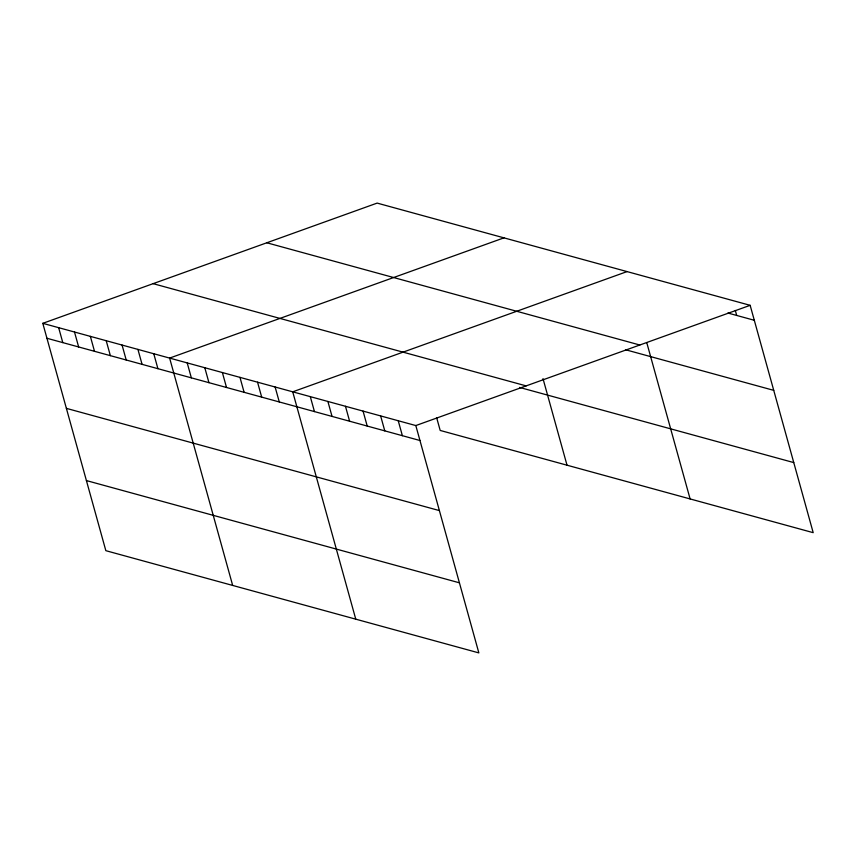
<?xml version="1.0" encoding="UTF-8"?>
<svg xmlns="http://www.w3.org/2000/svg" width="856" height="856" viewBox="0 0 856 856"><rect width="100%" height="100%" fill="white"/><g stroke="black" fill="none" stroke-linecap="round" stroke-linejoin="round"><path stroke-width="1.28" d="M42.8 323.333L415.813 425.56L478.857 652.903L105.844 550.676L42.8 323.333L377.143 203.097L750.156 305.325L813.2 532.667L440.187 430.44L436.656 417.696M503.959 237.85L169.627 358.086L232.672 585.429M627.063 271.587L292.72 391.823L355.764 619.166M415.813 425.56L750.156 305.325M727.921 313.039L754.297 320.272M266.805 242.772L639.817 345.011M625.522 349.74L773.738 390.357M153.128 283.657L526.14 385.885M519.528 387.415L793.758 462.582M46.941 338.27L419.954 440.508M66.383 408.365L439.396 510.593M86.413 480.58L459.426 582.818M735.325 310.471L736.706 315.447M646.751 342.603L690.107 498.93M543.004 378.63L567.014 465.193M398.233 420.745L402.374 435.683M380.642 415.93L384.783 430.868M363.062 411.105L367.203 426.042M345.471 406.29L349.612 421.227M327.891 401.464L332.032 416.401M310.3 396.649L314.452 411.586M275.129 387.008L279.281 401.945M257.549 382.193L261.69 397.13M239.969 377.368L244.11 392.305M222.378 372.553L226.519 387.49M204.798 367.727L208.939 382.664M187.207 362.912L191.348 377.849M153.77 353.742L157.911 368.679M137.923 349.398L142.064 364.335M122.066 345.054L126.207 359.991M106.208 340.709L110.36 355.647M90.362 336.365L94.502 351.302M74.504 332.021L78.645 346.958M58.657 327.677L62.798 342.614"/></g></svg>
